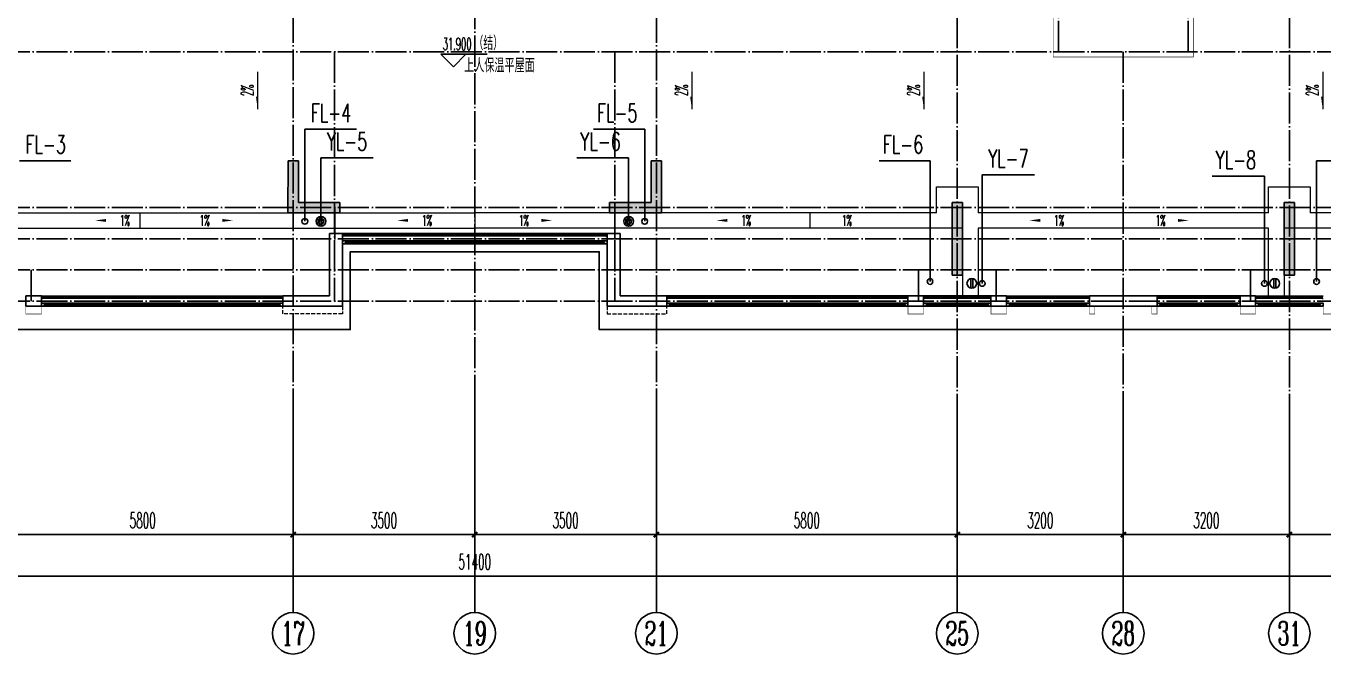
# Model space of a CAD drawing. Extents: x 27938 to 1507990, y 110129 to 923079.
# Drawn here: x 844267 to 869267, y 279815 to 291913 of the extents above; entities that cross this region are included whole.
import ezdxf
from ezdxf.enums import TextEntityAlignment as Align

# ---------------------------------------------------------------- set-up
doc = ezdxf.new("R2010")
doc.units = 0
doc.header["$LTSCALE"] = 1000
doc.header["$MEASUREMENT"] = 0
doc.linetypes.add('DASH', pattern=[0.35, 0.25, -0.1])
doc.linetypes.add('DOTE', pattern=[2.42, 2, -0.2, 0.02, -0.2])
for name, color, linetype in [('$RECOVER_210609100354-0', 7, 'Continuous'), ('3-栏杆1', 135, 'Continuous'), ('AXIS', 3, 'Continuous'), ('AXIS_TEXT', 7, 'Continuous'), ('COLUMN', 9, 'Continuous'), ('DIM_ELEV', 3, 'Continuous'), ('DIM_废水', 31, 'Continuous'), ('DIM_雨水', 4, 'Continuous'), ('DOTE', 1, 'Continuous'), ('EQUIP_雨水斗', 7, 'Continuous'), ('PIPE-雨水', 4, 'TG_Y'), ('PUB_HATCH', 8, 'Continuous'), ('PUB_TEXT', 4, 'Continuous'), ('S-COLU-LINE1', 6, 'Continuous'), ('VPIPE-废水', 31, 'Continuous'), ('VPIPE-雨水', 4, 'Y'), ('WALL', 9, 'Continuous'), ('看线', 251, 'Continuous'), ('铝合金', 144, 'Continuous')]:
    doc.layers.add(name, color=color, linetype=linetype)
doc.layers.add('平面-排水沟', color=86, linetype='Continuous', lineweight=15)
doc.layers.add('平面-看线', color=45, linetype='Continuous', lineweight=15)
doc.styles.add('_TCH_AXIS', font='COMPLEX', dxfattribs={"bigfont": 'GBCBIG'})
doc.styles.add('_TCH_DIM', font='SIMPLEX.shx', dxfattribs={"width": 0.7, "bigfont": 'GBCBIG.shx'})
doc.styles.add('_TCH_DIM_T3', font='SIMPLEX.shx', dxfattribs={"width": 0.494118, "bigfont": 'GBCBIG.shx'})
doc.styles.add('_TWT_SERIAL', font='SIMPLEX', dxfattribs={"width": 0.8, "height": 3.5, "bigfont": 'HZTXT'})
doc.styles.add('COMPLEX', font='COMPLEX')
doc.styles.get("Standard").update_dxf_attribs({"font": 'gbenor.shx', "bigfont": 'gbcbig.shx'})
doc.styles.add('TG_LINETYPE', font='SIMPLEX', dxfattribs={"width": 0.8, "height": 3, "bigfont": 'HZTXT'})
doc.linetypes.add('TG_Y', pattern='A,2,-0.229,["Y",TG_LINETYPE,S=0.1,R=0,X=-0.229,Y=-0.15],0', length=2.229)
doc.linetypes.add('Y', pattern='A,3,-0.2,["Y",Standard,S=0.25,R=0,X=-0.1,Y=-0.115],-0.2', length=3.4)
doc.dimstyles.new('_TCH_ARCH&&100', dxfattribs={"dimtxt": 297.5, "dimasz": 100, "dimexe": 250, "dimexo": 300, "dimgap": 126.25, "dimtad": 1, "dimdec": 0, "dimzin": 0, "dimdsep": 46, "dimtxsty": '_TCH_DIM_T3', "dimblk": 'ARCHTICK', "dimcen": 0.09, "dimclrt": 4, "dimazin": 2, "dimtfac": 1, "dimtdec": 0, "dimtix": 1, "dimtmove": 2, "dimatfit": 3, "dimfxl": 100, "dimtolj": 1, "dimtzin": 0, "dimarcsym": 0})

# ---------------------------------------------------------------- blocks, each defined once
blk = doc.blocks.new('GDGDGDSDA')
at = {"layer": 'DOTE', "color": 0, "linetype": 'DOTE', "ltscale": 0.3}
for p, q in [((444335, 376108), (444335, 359558)), ((453635, 370658), (453635, 359558)), ((460035, 370658), (460035, 359558)), ((455585, 366358), (455585, 368458)), ((458085, 366358), (458085, 368458)), ((440835, 367858), (440835, 359558)), ((447835, 367858), (447835, 359558)), ((471335, 366358), (417335, 366358)), ((456835, 366358), (456835, 359558)), ((471335, 363358), (417335, 363358)), ((441635, 363358), (441635, 362758)), ((447035, 363358), (447035, 362758)), ((471335, 362758), (417335, 362758)), ((471335, 362158), (417335, 362158)), ((435785, 362158), (435785, 361558)), ((452885, 362158), (452885, 361558)), ((454385, 362158), (454385, 361558)), ((459285, 362158), (459285, 361558)), ((471335, 361558), (417335, 361558))]:
    blk.add_line(p, q, dxfattribs=at)
blk = doc.blocks.new('FGSDFHGFDADW')
at = {"layer": 'PUB_HATCH'}
for points in [[(557117, 288316), (558116, 288315), (558117, 288515), (557317, 288515), (557318, 289315), (557118, 289315)], [(564317, 288316), (564316, 289315), (564116, 289315), (564116, 288515), (563316, 288515), (563317, 288315)], [(570117, 287115), (570117, 288515), (569917, 288515), (569917, 287115)], [(576517, 287115), (576517, 288515), (576317, 288515), (576317, 287115)]]:
    blk.add_hatch(color=256, dxfattribs=at).paths.add_polyline_path(points)
at = {"layer": 'COLUMN', "color": 6}
for p, q in [((570117, 288515), (569917, 288515)), ((569917, 288515), (569917, 287115)), ((570117, 287115), (570117, 288515)), ((576517, 288515), (576317, 288515)), ((576317, 288515), (576317, 287115)), ((576517, 287115), (576517, 288515)), ((569917, 287115), (570117, 287115)), ((576317, 287115), (576517, 287115))]:
    blk.add_line(p, q, dxfattribs=at)
at = {"layer": 'S-COLU-LINE1'}
for p, q in [((557118, 289315), (557117, 288316)), ((557318, 289315), (557118, 289315)), ((557317, 288515), (557318, 289315)), ((564316, 289315), (564116, 289315)), ((564116, 289315), (564116, 288515)), ((564317, 288316), (564316, 289315)), ((558117, 288515), (557317, 288515)), ((558116, 288315), (558117, 288515)), ((564116, 288515), (563316, 288515)), ((563316, 288515), (563317, 288315)), ((557117, 288316), (558116, 288315)), ((563317, 288315), (564317, 288316))]:
    blk.add_line(p, q, dxfattribs=at)
blk = doc.blocks.new('_ArchTick')
at = {"color": 0, "linetype": 'ByBlock', "const_width": 0.4}
blk.add_lwpolyline([(-0.5, -0.5), (0.5, 0.5)], dxfattribs=at)
blk = doc.blocks.new('*D916')
at = {"layer": 'AXIS', "color": 0, "lineweight": -2}
for p, q in [((868617, 284315), (868617, 281865)), ((874417, 284315), (874417, 281865)), ((868617, 282115), (874417, 282115))]:
    blk.add_line(p, q, dxfattribs=at)
at = {"layer": 'Defpoints', "color": 0}
for p in [(868617, 284615), (874417, 284615), (874417, 282115)]:
    blk.add_point(p, dxfattribs=at)
at = {"layer": 'AXIS', "color": 0, "lineweight": -2, "xscale": 100, "yscale": 100, "zscale": 100, "rotation": 180}
blk.add_blockref('_ArchTick', (868617, 282115), dxfattribs=at)
at = {"layer": 'AXIS', "color": 0, "lineweight": -2, "xscale": 100, "yscale": 100, "zscale": 100}
blk.add_blockref('_ArchTick', (874417, 282115), dxfattribs=at)
at = {"layer": 'AXIS', "color": 4, "insert": (871517, 282390), "char_height": 297.5, "attachment_point": 5, "style": '_TCH_DIM_T3'}
blk.add_mtext('\\A1;5800', dxfattribs=at)
blk = doc.blocks.new('*D917')
at = {"layer": 'AXIS', "color": 0, "lineweight": -2}
for p, q in [((865417, 284315), (865417, 281865)), ((868617, 284315), (868617, 281865)), ((865417, 282115), (868617, 282115))]:
    blk.add_line(p, q, dxfattribs=at)
at = {"layer": 'Defpoints', "color": 0}
for p in [(865417, 284615), (868617, 284615), (868617, 282115)]:
    blk.add_point(p, dxfattribs=at)
at = {"layer": 'AXIS', "color": 0, "lineweight": -2, "xscale": 100, "yscale": 100, "zscale": 100, "rotation": 180}
blk.add_blockref('_ArchTick', (865417, 282115), dxfattribs=at)
at = {"layer": 'AXIS', "color": 0, "lineweight": -2, "xscale": 100, "yscale": 100, "zscale": 100}
blk.add_blockref('_ArchTick', (868617, 282115), dxfattribs=at)
at = {"layer": 'AXIS', "color": 4, "insert": (867017, 282390), "char_height": 297.5, "attachment_point": 5, "style": '_TCH_DIM_T3'}
blk.add_mtext('\\A1;3200', dxfattribs=at)
blk = doc.blocks.new('*D918')
at = {"layer": 'AXIS', "color": 0, "lineweight": -2}
for p, q in [((862217, 284315), (862217, 281865)), ((865417, 284315), (865417, 281865)), ((862217, 282115), (865417, 282115))]:
    blk.add_line(p, q, dxfattribs=at)
at = {"layer": 'Defpoints', "color": 0}
for p in [(862217, 284615), (865417, 284615), (865417, 282115)]:
    blk.add_point(p, dxfattribs=at)
at = {"layer": 'AXIS', "color": 0, "lineweight": -2, "xscale": 100, "yscale": 100, "zscale": 100, "rotation": 180}
blk.add_blockref('_ArchTick', (862217, 282115), dxfattribs=at)
at = {"layer": 'AXIS', "color": 0, "lineweight": -2, "xscale": 100, "yscale": 100, "zscale": 100}
blk.add_blockref('_ArchTick', (865417, 282115), dxfattribs=at)
at = {"layer": 'AXIS', "color": 4, "insert": (863817, 282390), "char_height": 297.5, "attachment_point": 5, "style": '_TCH_DIM_T3'}
blk.add_mtext('\\A1;3200', dxfattribs=at)
blk = doc.blocks.new('*D919')
at = {"layer": 'AXIS', "color": 0, "lineweight": -2}
for p, q in [((856417, 284315), (856417, 281865)), ((862217, 284315), (862217, 281865)), ((856417, 282115), (862217, 282115))]:
    blk.add_line(p, q, dxfattribs=at)
at = {"layer": 'Defpoints', "color": 0}
for p in [(856417, 284615), (862217, 284615), (862217, 282115)]:
    blk.add_point(p, dxfattribs=at)
at = {"layer": 'AXIS', "color": 0, "lineweight": -2, "xscale": 100, "yscale": 100, "zscale": 100, "rotation": 180}
blk.add_blockref('_ArchTick', (856417, 282115), dxfattribs=at)
at = {"layer": 'AXIS', "color": 0, "lineweight": -2, "xscale": 100, "yscale": 100, "zscale": 100}
blk.add_blockref('_ArchTick', (862217, 282115), dxfattribs=at)
at = {"layer": 'AXIS', "color": 4, "insert": (859317, 282390), "char_height": 297.5, "attachment_point": 5, "style": '_TCH_DIM_T3'}
blk.add_mtext('\\A1;5800', dxfattribs=at)
blk = doc.blocks.new('*D920')
at = {"layer": 'AXIS', "color": 0, "lineweight": -2}
for p, q in [((852917, 284315), (852917, 281865)), ((856417, 284315), (856417, 281865)), ((852917, 282115), (856417, 282115))]:
    blk.add_line(p, q, dxfattribs=at)
at = {"layer": 'Defpoints', "color": 0}
for p in [(852917, 284615), (856417, 284615), (856417, 282115)]:
    blk.add_point(p, dxfattribs=at)
at = {"layer": 'AXIS', "color": 0, "lineweight": -2, "xscale": 100, "yscale": 100, "zscale": 100, "rotation": 180}
blk.add_blockref('_ArchTick', (852917, 282115), dxfattribs=at)
at = {"layer": 'AXIS', "color": 0, "lineweight": -2, "xscale": 100, "yscale": 100, "zscale": 100}
blk.add_blockref('_ArchTick', (856417, 282115), dxfattribs=at)
at = {"layer": 'AXIS', "color": 4, "insert": (854667, 282390), "char_height": 297.5, "attachment_point": 5, "style": '_TCH_DIM_T3'}
blk.add_mtext('\\A1;3500', dxfattribs=at)
blk = doc.blocks.new('*D982')
at = {"layer": 'AXIS', "color": 0, "lineweight": -2}
for p, q in [((843617, 284315), (843617, 281865)), ((849417, 284315), (849417, 281865)), ((843617, 282115), (849417, 282115))]:
    blk.add_line(p, q, dxfattribs=at)
at = {"layer": 'Defpoints', "color": 0}
for p in [(843617, 284615), (849417, 284615), (849417, 282115)]:
    blk.add_point(p, dxfattribs=at)
at = {"layer": 'AXIS', "color": 0, "lineweight": -2, "xscale": 100, "yscale": 100, "zscale": 100, "rotation": 180}
blk.add_blockref('_ArchTick', (843617, 282115), dxfattribs=at)
at = {"layer": 'AXIS', "color": 0, "lineweight": -2, "xscale": 100, "yscale": 100, "zscale": 100}
blk.add_blockref('_ArchTick', (849417, 282115), dxfattribs=at)
at = {"layer": 'AXIS', "color": 4, "insert": (846517, 282390), "char_height": 297.5, "attachment_point": 5, "style": '_TCH_DIM_T3'}
blk.add_mtext('\\A1;5800', dxfattribs=at)
blk = doc.blocks.new('*D983')
at = {"layer": 'AXIS', "color": 0, "lineweight": -2}
for p, q in [((849417, 284315), (849417, 281865)), ((852917, 284315), (852917, 281865)), ((849417, 282115), (852917, 282115))]:
    blk.add_line(p, q, dxfattribs=at)
at = {"layer": 'Defpoints', "color": 0}
for p in [(849417, 284615), (852917, 284615), (852917, 282115)]:
    blk.add_point(p, dxfattribs=at)
at = {"layer": 'AXIS', "color": 0, "lineweight": -2, "xscale": 100, "yscale": 100, "zscale": 100, "rotation": 180}
blk.add_blockref('_ArchTick', (849417, 282115), dxfattribs=at)
at = {"layer": 'AXIS', "color": 0, "lineweight": -2, "xscale": 100, "yscale": 100, "zscale": 100}
blk.add_blockref('_ArchTick', (852917, 282115), dxfattribs=at)
at = {"layer": 'AXIS', "color": 4, "insert": (851167, 282390), "char_height": 297.5, "attachment_point": 5, "style": '_TCH_DIM_T3'}
blk.add_mtext('\\A1;3500', dxfattribs=at)
blk = doc.blocks.new('*D984')
at = {"layer": 'AXIS', "color": 0, "lineweight": -2}
for p, q in [((827217, 284315), (827217, 281065)), ((878617, 284315), (878617, 281065)), ((827217, 281315), (878617, 281315))]:
    blk.add_line(p, q, dxfattribs=at)
at = {"layer": 'Defpoints', "color": 0}
for p in [(827217, 284615), (878617, 284615), (878617, 281315)]:
    blk.add_point(p, dxfattribs=at)
at = {"layer": 'AXIS', "color": 0, "lineweight": -2, "xscale": 100, "yscale": 100, "zscale": 100, "rotation": 180}
blk.add_blockref('_ArchTick', (827217, 281315), dxfattribs=at)
at = {"layer": 'AXIS', "color": 0, "lineweight": -2, "xscale": 100, "yscale": 100, "zscale": 100}
blk.add_blockref('_ArchTick', (878617, 281315), dxfattribs=at)
at = {"layer": 'AXIS', "color": 4, "insert": (852917, 281590), "char_height": 297.5, "attachment_point": 5, "style": '_TCH_DIM_T3'}
blk.add_mtext('\\A1;51400', dxfattribs=at)
blk = doc.blocks.new('_AXISO')
blk.add_circle((0, 0), 0.5)
at = {"layer": 'AXIS_TEXT', "style": 'COMPLEX', "width": 1.041667}
blk.add_attdef('A', text='', height=0.56, dxfattribs=at).set_placement((-0.25, -0.28), (0.25, -0.28), align=Align.FIT)
blk = doc.blocks.new('$TwtSys$00000139')
at = {"color": 7}
for p, q in [((-19, 92, 0), (-19, -92, 0)), ((19, 92, 0), (19, -92, 0))]:
    blk.add_line(p, q, dxfattribs=at)
blk.add_circle((0, 0, 0), 93.8)

msp = doc.modelspace()

# ---------------------------------------------------------------- hatches: boundary and pattern name
at = {"layer": '平面-排水沟'}
for points in [[(848732.7, 290308.6), (848732.7, 290548.6), (848700.7, 290548.6)], [(857100.5, 290308.6), (857100.5, 290548.6), (857068.5, 290548.6)], [(861573, 290308.6), (861573, 290548.6), (861541, 290548.6)], [(869260.2, 290308.6), (869260.2, 290548.6), (869228.2, 290548.6)]]:
    msp.add_hatch(color=8, dxfattribs=at).paths.add_polyline_path(points)

# ---------------------------------------------------------------- linework, layer by layer
at = {"layer": '$RECOVER_210609100354-0', "color": 8, "const_width": 8}
msp.add_lwpolyline([(866766.6, 293415.3), (866766.6, 291315.3), (864066.6, 291315.3), (864066.6, 293415.3)], dxfattribs=at)
at = {"color": 8, "const_width": 8}
for points in [[(844566.6, 286515.4), (844566.6, 286365.4), (844266.6, 286365.4), (844266.6, 286515.4)], [(861266.6, 286515.4), (861266.6, 286365.4), (861566.6, 286365.4), (861566.6, 286515.4)], [(862866.6, 286515.4), (862866.6, 286365.4), (863166.6, 286365.4), (863166.6, 286515.4)], [(864766.6, 286515.4), (864766.6, 286365.4), (864866.6, 286365.4), (864866.6, 286515.4)], [(866066.6, 286515.4), (866066.6, 286365.4), (865966.6, 286365.4), (865966.6, 286515.4)], [(867966.6, 286515.4), (867966.6, 286365.4), (867666.6, 286365.4), (867666.6, 286515.4)], [(869566.6, 286515.4), (869566.6, 286365.4), (869266.6, 286365.4), (869266.6, 286515.4)]]:
    msp.add_lwpolyline(points, dxfattribs=at)
at = {"layer": '3-栏杆1', "color": 8}
for p, q in [((850386.8, 287897.6), (850366.6, 287915.4)), ((850366.6, 287915.4), (850386.8, 287897.6)), ((850386.8, 287868.3), (850366.6, 287848.4)), ((850366.6, 287848.4), (850386.8, 287868.3)), ((850386.8, 287897.5), (855446.3, 287897.6)), ((850386.8, 287897.6), (850386.8, 287868.3)), ((855446.3, 287868.3), (850386.8, 287868.2)), ((855446.3, 287897.6), (855466.6, 287915.4)), ((855466.6, 287915.4), (855446.3, 287897.6)), ((855446.3, 287897.6), (855446.3, 287868.3)), ((855466.6, 287848.4), (855446.3, 287868.3)), ((844586.8, 286697.6), (844566.6, 286715.4)), ((844566.6, 286715.4), (844586.8, 286697.6)), ((844566.6, 286648.4), (844586.8, 286668.3)), ((849196.3, 286697.5), (844586.8, 286697.6)), ((844586.8, 286697.6), (844586.8, 286668.3)), ((844586.8, 286668.3), (849196.3, 286668.2)), ((849196.3, 286697.6), (849216.6, 286715.4)), ((849216.6, 286715.4), (849196.3, 286697.6)), ((849196.3, 286697.6), (849196.3, 286668.3)), ((849196.3, 286668.3), (849216.6, 286648.4)), ((849216.6, 286648.4), (849196.3, 286668.3)), ((856636.8, 286697.6), (856616.6, 286715.4)), ((856616.6, 286715.4), (856636.8, 286697.6)), ((856636.8, 286668.3), (856616.6, 286648.4)), ((856616.6, 286648.4), (856636.8, 286668.3)), ((856636.8, 286697.5), (861246.3, 286697.6)), ((856636.8, 286697.6), (856636.8, 286668.3)), ((861246.3, 286668.3), (856636.8, 286668.2)), ((861246.3, 286697.6), (861266.6, 286715.4)), ((861266.6, 286715.4), (861246.3, 286697.6)), ((861246.3, 286697.6), (861246.3, 286668.3)), ((861266.6, 286648.4), (861246.3, 286668.3)), ((861566.6, 286715.4), (861586.8, 286697.6)), ((861566.6, 286648.4), (861586.8, 286668.3)), ((862846.3, 286697.5), (861586.8, 286697.6)), ((861586.8, 286697.6), (861586.8, 286668.3)), ((861586.8, 286668.3), (862846.3, 286668.2)), ((862846.3, 286697.6), (862866.6, 286715.4)), ((862866.6, 286715.4), (862846.3, 286697.6)), ((862846.3, 286697.6), (862846.3, 286668.3)), ((862846.3, 286668.3), (862866.6, 286648.4)), ((862866.6, 286648.4), (862846.3, 286668.3)), ((863186.8, 286697.6), (863166.6, 286715.4)), ((863166.6, 286715.4), (863186.8, 286697.6)), ((863186.8, 286668.3), (863166.6, 286648.4)), ((863166.6, 286648.4), (863186.8, 286668.3)), ((863186.8, 286697.5), (864746.3, 286697.6)), ((863186.8, 286697.6), (863186.8, 286668.3)), ((864746.3, 286668.3), (863186.8, 286668.2)), ((864746.3, 286697.6), (864766.6, 286715.4)), ((864766.6, 286715.4), (864746.3, 286697.6)), ((864746.3, 286697.6), (864746.3, 286668.3)), ((864766.6, 286648.4), (864746.3, 286668.3)), ((866086.8, 286697.6), (866066.6, 286715.4)), ((866066.6, 286715.4), (866086.8, 286697.6)), ((866066.6, 286648.4), (866086.8, 286668.3)), ((867646.3, 286697.5), (866086.8, 286697.6)), ((866086.8, 286697.6), (866086.8, 286668.3)), ((866086.8, 286668.3), (867646.3, 286668.2)), ((867646.3, 286697.6), (867666.6, 286715.4)), ((867666.6, 286715.4), (867646.3, 286697.6)), ((867646.3, 286697.6), (867646.3, 286668.3)), ((867646.3, 286668.3), (867666.6, 286648.4)), ((867666.6, 286648.4), (867646.3, 286668.3)), ((867986.8, 286697.6), (867966.6, 286715.4)), ((867966.6, 286715.4), (867986.8, 286697.6)), ((867986.8, 286668.3), (867966.6, 286648.4)), ((867966.6, 286648.4), (867986.8, 286668.3)), ((867986.8, 286697.5), (869246.3, 286697.6)), ((867986.8, 286697.6), (867986.8, 286668.3)), ((869246.3, 286668.3), (867986.8, 286668.2)), ((869266.6, 286715.4), (869246.3, 286697.6)), ((869246.3, 286697.6), (869246.3, 286668.3)), ((869266.6, 286648.4), (869246.3, 286668.3))]:
    msp.add_line(p, q, dxfattribs=at)
at = {"layer": 'AXIS', "color": 8}
for p, q in [((849416.6, 284615.3), (849416.6, 280615.3)), ((852916.6, 284615.3), (852916.6, 280615.3)), ((856416.6, 284615.3), (856416.6, 280615.3)), ((862216.6, 284615.4), (862216.6, 280615.4)), ((865416.6, 284615.3), (865416.6, 280615.3)), ((868616.6, 284615.3), (868616.6, 280615.3))]:
    msp.add_line(p, q, dxfattribs=at)
at = {"layer": 'DIM_ELEV', "color": 8}
for p, q in [((852504.3, 291127.3), (852264.3, 291367.3)), ((852264.3, 291367.3), (853156.5, 291367.3)), ((852504.3, 291127.3), (852744.3, 291367.3))]:
    msp.add_line(p, q, dxfattribs=at)
at = {"layer": 'DIM_废水'}
for p, q in [((849641.6, 288150.4), (849641.6, 289922.9)), ((849641.6, 289922.9), (850638.9, 289922.9)), ((856191.6, 289922.9), (855203.8, 289922.9)), ((856191.6, 288150.4), (856191.6, 289922.9)), ((844141.6, 289316.2), (845129.4, 289316.2)), ((861691.6, 289316.2), (860713.3, 289316.2)), ((861691.6, 286990.4), (861691.6, 289316.2)), ((869141.6, 286990.4), (869141.6, 289316.2)), ((869141.6, 289316.2), (870129.4, 289316.2))]:
    msp.add_line(p, q, dxfattribs=at)
at = {"layer": 'DIM_雨水'}
for p, q in [((849951.6, 288150.4), (849951.6, 289372.9)), ((849951.6, 289372.9), (850958.5, 289372.9)), ((855881.6, 289372.9), (854884.3, 289372.9)), ((855881.6, 288150.4), (855881.6, 289372.9)), ((862697.2, 286954.5), (862697.2, 289046.6)), ((862697.2, 289046.6), (863704.1, 289046.6)), ((868136, 289018.9), (867129.1, 289018.9)), ((868136, 286954.5), (868136, 289018.9))]:
    msp.add_line(p, q, dxfattribs=at)
at = {"layer": 'DOTE', "color": 169, "linetype": 'DOTE', "ltscale": 0.3}
for p, q in [((850216.6, 291415.4), (850216.6, 286615.4)), ((855616.6, 291415.4), (855616.6, 286615.4))]:
    msp.add_line(p, q, dxfattribs=at)
at = {"layer": 'PIPE-雨水', "const_width": 55}
for points in [[(862590.9, 286954.5), (862642.2, 286954.5)], [(868242.2, 286954.5), (868191, 286954.5)]]:
    msp.add_lwpolyline(points, dxfattribs=at)
at = {"layer": 'VPIPE-废水'}
for centre in [(849641.6, 288150.4), (856191.6, 288150.4), (861691.6, 286990.4), (869141.6, 286990.4)]:
    msp.add_circle(centre, 55, dxfattribs=at)
at = {"layer": 'VPIPE-雨水'}
for centre in [(849951.6, 288150.4), (855881.6, 288150.4), (862697.2, 286954.5), (868136, 286954.5)]:
    msp.add_circle(centre, 55, dxfattribs=at)
at = {"layer": 'WALL', "color": 8}
for p, q in [((850116.6, 286715.4), (850116.6, 287915.4)), ((850116.6, 287915.4), (850366.6, 287915.4)), ((850366.6, 286715.4), (850366.6, 287915.4)), ((855466.6, 286715.4), (855466.6, 287915.4)), ((855466.6, 287915.4), (855716.6, 287915.4)), ((855716.6, 286715.4), (855716.6, 287915.4)), ((844266.6, 286715.4), (844566.6, 286715.4)), ((844266.6, 286715.4), (844266.6, 286515.4)), ((844266.6, 286515.4), (844566.6, 286515.4)), ((844566.6, 286715.4), (844566.6, 286515.4)), ((849216.6, 286715.4), (850116.6, 286715.4)), ((849216.6, 286715.4), (849216.6, 286515.4)), ((849216.6, 286515.4), (850216.6, 286515.4)), ((850216.6, 286515.4), (850366.6, 286515.4)), ((850366.6, 286715.4), (850366.6, 286715.4)), ((850366.6, 286715.4), (850366.6, 286515.4)), ((855466.6, 286715.4), (855466.6, 286715.4)), ((855466.6, 286515.4), (855466.6, 286715.4)), ((855616.6, 286515.4), (855466.6, 286515.4)), ((856616.6, 286515.4), (855616.6, 286515.4)), ((856616.6, 286715.4), (855716.6, 286715.4)), ((856616.6, 286515.4), (856616.6, 286715.4)), ((861566.6, 286715.4), (861266.6, 286715.4)), ((861266.6, 286515.4), (861266.6, 286715.4)), ((861566.6, 286515.4), (861266.6, 286515.4)), ((861566.6, 286515.4), (861566.6, 286715.4)), ((863166.6, 286715.4), (862866.6, 286715.4)), ((862866.6, 286515.4), (862866.6, 286715.4)), ((863166.6, 286515.4), (862866.6, 286515.4)), ((863166.6, 286515.4), (863166.6, 286715.4)), ((866066.6, 286715.4), (864766.6, 286715.4)), ((864766.6, 286515.4), (864766.6, 286715.4)), ((866066.6, 286515.4), (864766.6, 286515.4)), ((866066.6, 286515.4), (866066.6, 286715.4)), ((867866.6, 286715.4), (867666.6, 286715.4)), ((867666.6, 286515.4), (867666.6, 286715.4)), ((867866.6, 286515.4), (867666.6, 286515.4)), ((867866.6, 286715.4), (867966.6, 286715.4)), ((867866.6, 286515.4), (867966.6, 286515.4)), ((867966.6, 286715.4), (867966.6, 286515.4))]:
    msp.add_line(p, q, dxfattribs=at)
at = {"layer": '平面-排水沟', "color": 8}
for p, q in [((844016.5, 288315.4), (852916.6, 288315.5)), ((846460.7, 288315.5), (846460.7, 288015.5)), ((852916.6, 288315.5), (852916.6, 288015.5)), ((861816.6, 288315.4), (852916.6, 288315.5)), ((859372.4, 288315.5), (859372.4, 288015.5)), ((868216.5, 288315.4), (862616.7, 288315.4)), ((865416.6, 288315.5), (865416.6, 288015.5)), ((875115.9, 288314.7), (869016.5, 288315.4)), ((843516.5, 288015.5), (852916.3, 288015.5)), ((862316.6, 288015.5), (852916.9, 288015.5)), ((868216.5, 288015.4), (862616.7, 288015.5)), ((875116.6, 288014.7), (868516.5, 288015.4)), ((868516.5, 288015.4), (868516.5, 286715.4))]:
    msp.add_line(p, q, dxfattribs=at)
for points in [[(848732.7, 291028.7), (848732.7, 290308.6)], [(857100.5, 291028.7), (857100.5, 290308.6)], [(861573, 291028.7), (861573, 290308.6)], [(869260.2, 291028.7), (869260.2, 290308.6)], [(861816.6, 288315.4), (861816.6, 288815.4), (862616.6, 288815.4), (862616.7, 288315.4)], [(868216.5, 288315.4), (868216.5, 288815.4), (869016.5, 288815.4), (869016.6, 288315.4)], [(862616.7, 288015.5), (862616.7, 286715.4)], [(868216.5, 286715.4), (868216.5, 288015.4)], [(862316.6, 287115.4), (862316.6, 286715.4)]]:
    msp.add_lwpolyline(points, dxfattribs=at)
for points in [[(846007.2, 288167.5, 0, 0, 0), (845599.4, 288167.5, 0, 56, 0), (845809.4, 288167.5, 0, 0, 0)], [(847851.6, 288167.5, 0, 0, 0), (848259.4, 288167.5, 0, 56, 0), (848049.4, 288167.5, 0, 0, 0)], [(851829, 288167.6, 0, 0, 0), (851421.2, 288167.6, 0, 56, 0), (851631.2, 288167.6, 0, 0, 0)], [(854004.1, 288167.6, 0, 0, 0), (854411.9, 288167.6, 0, 56, 0), (854201.9, 288167.6, 0, 0, 0)], [(857981.6, 288167.5, 0, 0, 0), (857573.7, 288167.5, 0, 56, 0), (857783.7, 288167.5, 0, 0, 0)], [(864012.4, 288167.5, 0, 0, 0), (863604.6, 288167.5, 0, 56, 0), (863814.6, 288167.5, 0, 0, 0)], [(866274.1, 288167.5, 0, 0, 0), (866681.9, 288167.5, 0, 56, 0), (866471.9, 288167.5, 0, 0, 0)]]:
    msp.add_lwpolyline(points, format="xyseb", dxfattribs=at)
at = {"layer": '平面-看线', "color": 8}
for p, q in [((855466.6, 287915.4), (850366.6, 287915.4)), ((844566.6, 286715.4), (849216.6, 286715.4)), ((861266.6, 286715.4), (856616.6, 286715.4)), ((862866.6, 286715.4), (861566.6, 286715.4)), ((863166.6, 286715.4), (864766.6, 286715.4)), ((867666.6, 286715.4), (866066.6, 286715.4)), ((867966.6, 286715.4), (869266.6, 286715.4))]:
    msp.add_line(p, q, dxfattribs=at)
at = {"layer": '平面-看线', "color": 8, "linetype": 'DASH', "ltscale": 0.3}
for points in [[(850366.6, 286515.4), (850366.6, 286365.4), (849216.6, 286365.4), (849216.6, 286515.4)], [(855466.6, 286515.4), (855466.6, 286365.4), (856616.6, 286365.4), (856616.6, 286515.4)]]:
    msp.add_lwpolyline(points, dxfattribs=at)
at = {"layer": '看线', "color": 8}
for points in [[(830316.6, 287265.4), (830316.6, 286065.4), (850516.6, 286065.4), (850516.6, 287565.4), (852916.6, 287565.4)], [(875516.6, 287265.4), (875516.6, 286065.4), (855316.6, 286065.4), (855316.6, 287565.4), (852916.6, 287565.4)]]:
    msp.add_lwpolyline(points, dxfattribs=at)
at = {"layer": '铝合金', "color": 8}
for points in [[(850396.6, 287775.4), (850366.6, 287775.4), (850366.6, 287715.4), (850416.6, 287715.4), (850416.6, 287745.4)], [(850396.6, 287775.4), (855436.6, 287775.4)], [(855436.6, 287775.4), (855466.6, 287775.4), (855466.6, 287715.4), (855416.6, 287715.3), (855416.6, 287745.3)], [(850366.6, 287745.4), (850366.6, 287715.4), (850416.6, 287715.4), (850416.6, 287725.4), (850416.6, 287725.4), (850416.6, 287745.4)], [(850416.6, 287745.4), (855416.6, 287745.4)], [(850416.6, 287715.4), (855416.6, 287715.4)], [(855466.6, 287745.4), (855466.6, 287715.4), (855416.6, 287715.3), (855416.6, 287725.3), (855416.6, 287725.3), (855416.6, 287745.4)], [(844596.6, 286575.4), (844566.6, 286575.4), (844566.6, 286515.4), (844616.6, 286515.3), (844616.6, 286545.3)], [(844566.6, 286545.4), (844566.6, 286515.4), (844616.6, 286515.3), (844616.6, 286525.3), (844616.6, 286525.3), (844616.6, 286545.4)], [(849186.6, 286575.4), (844596.6, 286575.4)], [(849166.6, 286545.4), (844616.6, 286545.4)], [(849166.6, 286515.4), (844616.6, 286515.4)], [(849186.6, 286575.4), (849216.6, 286575.4), (849216.6, 286515.4), (849166.6, 286515.4), (849166.6, 286545.4)], [(849216.6, 286545.4), (849216.6, 286515.4), (849166.6, 286515.4), (849166.6, 286525.4), (849166.6, 286525.4), (849166.6, 286545.4)], [(856646.6, 286575.4), (856616.6, 286575.4), (856616.6, 286515.4), (856666.6, 286515.4), (856666.6, 286545.4)], [(856616.6, 286545.4), (856616.6, 286515.4), (856666.6, 286515.4), (856666.6, 286525.4), (856666.6, 286525.4), (856666.6, 286545.4)], [(856646.6, 286575.4), (861236.6, 286575.4)], [(856666.6, 286545.4), (861216.6, 286545.4)], [(856666.6, 286515.4), (861216.6, 286515.4)], [(861236.6, 286575.4), (861266.6, 286575.4), (861266.6, 286515.4), (861216.6, 286515.3), (861216.6, 286545.3)], [(861266.6, 286545.4), (861266.6, 286515.4), (861216.6, 286515.3), (861216.6, 286525.3), (861216.6, 286525.3), (861216.6, 286545.4)], [(861596.6, 286575.4), (861566.6, 286575.4), (861566.6, 286515.4), (861616.6, 286515.3), (861616.6, 286545.3)], [(861566.6, 286545.4), (861566.6, 286515.4), (861616.6, 286515.3), (861616.6, 286525.3), (861616.6, 286525.3), (861616.6, 286545.4)], [(862836.6, 286575.4), (861596.6, 286575.4)], [(862816.6, 286545.4), (861616.6, 286545.4)], [(862816.6, 286515.4), (861616.6, 286515.4)], [(862836.6, 286575.4), (862866.6, 286575.4), (862866.6, 286515.4), (862816.6, 286515.4), (862816.6, 286545.4)], [(862866.6, 286545.4), (862866.6, 286515.4), (862816.6, 286515.4), (862816.6, 286525.4), (862816.6, 286525.4), (862816.6, 286545.4)], [(863196.6, 286575.4), (863166.6, 286575.4), (863166.6, 286515.4), (863216.6, 286515.4), (863216.6, 286545.4)], [(863166.6, 286545.4), (863166.6, 286515.4), (863216.6, 286515.4), (863216.6, 286525.4), (863216.6, 286525.4), (863216.6, 286545.4)], [(863196.6, 286575.4), (864736.6, 286575.4)], [(863216.6, 286545.4), (864716.6, 286545.4)], [(863216.6, 286515.4), (864716.6, 286515.4)], [(864736.6, 286575.4), (864766.6, 286575.4), (864766.6, 286515.4), (864716.6, 286515.3), (864716.6, 286545.3)], [(864766.6, 286545.4), (864766.6, 286515.4), (864716.6, 286515.3), (864716.6, 286525.3), (864716.6, 286525.3), (864716.6, 286545.4)], [(866096.6, 286575.4), (866066.6, 286575.4), (866066.6, 286515.4), (866116.6, 286515.3), (866116.6, 286545.3)], [(866066.6, 286545.4), (866066.6, 286515.4), (866116.6, 286515.3), (866116.6, 286525.3), (866116.6, 286525.3), (866116.6, 286545.4)], [(867636.6, 286575.4), (866096.6, 286575.4)], [(867616.6, 286545.4), (866116.6, 286545.4)], [(867616.6, 286515.4), (866116.6, 286515.4)], [(867636.6, 286575.4), (867666.6, 286575.4), (867666.6, 286515.4), (867616.6, 286515.4), (867616.6, 286545.4)], [(867666.6, 286545.4), (867666.6, 286515.4), (867616.6, 286515.4), (867616.6, 286525.4), (867616.6, 286525.4), (867616.6, 286545.4)], [(867996.6, 286575.4), (867966.6, 286575.4), (867966.6, 286515.4), (868016.6, 286515.4), (868016.6, 286545.4)], [(867966.6, 286545.4), (867966.6, 286515.4), (868016.6, 286515.4), (868016.6, 286525.4), (868016.6, 286525.4), (868016.6, 286545.4)], [(867996.6, 286575.4), (869236.6, 286575.4)], [(868016.6, 286545.4), (869216.6, 286545.4)], [(868016.6, 286515.4), (869216.6, 286515.4)], [(869236.6, 286575.4), (869266.6, 286575.4), (869266.6, 286515.4), (869216.6, 286515.3), (869216.6, 286545.3)], [(869266.6, 286545.4), (869266.6, 286515.4), (869216.6, 286515.3), (869216.6, 286525.3), (869216.6, 286525.3), (869216.6, 286545.4)]]:
    msp.add_lwpolyline(points, dxfattribs=at)

# ---------------------------------------------------------------- block references
at = {"color": 8}
msp.add_blockref('FGSDFHGFDADW', (292200, 0), dxfattribs=at)
at = {"layer": 'AXIS', "color": 8}
ref = msp.add_blockref('_AXISO', (849416.6, 280215.3), dxfattribs=dict(at, xscale=800, yscale=800, zscale=800))
ref.add_attrib('A', '17', dxfattribs={"layer": 'AXIS_TEXT', "color": 8, "ltscale": 0.5, "height": 452.55, "style": '_TCH_AXIS', "width": 0.724138}).set_placement((849190.3, 279989), (849642.8, 279989), align=Align.FIT)
ref = msp.add_blockref('_AXISO', (852916.6, 280215.3), dxfattribs=dict(at, xscale=800, yscale=800, zscale=800))
ref.add_attrib('A', '19', dxfattribs={"layer": 'AXIS_TEXT', "color": 8, "ltscale": 0.5, "height": 452.55, "style": '_TCH_AXIS', "width": 0.724138}).set_placement((852690.3, 279989), (853142.8, 279989), align=Align.FIT)
ref = msp.add_blockref('_AXISO', (856416.6, 280215.3), dxfattribs=dict(at, xscale=800, yscale=800, zscale=800))
ref.add_attrib('A', '21', dxfattribs={"layer": 'AXIS_TEXT', "color": 8, "ltscale": 0.5, "height": 452.55, "style": '_TCH_AXIS', "width": 0.724138}).set_placement((856190.3, 279989), (856642.8, 279989), align=Align.FIT)
ref = msp.add_blockref('_AXISO', (862216.6, 280215.4), dxfattribs=dict(at, xscale=800, yscale=800, zscale=800))
ref.add_attrib('A', '25', dxfattribs={"layer": 'AXIS_TEXT', "color": 8, "ltscale": 0.5, "height": 452.55, "style": '_TCH_AXIS', "width": 0.617647}).set_placement((861990.3, 279989.2), (862442.8, 279989.2), align=Align.FIT)
ref = msp.add_blockref('_AXISO', (865416.6, 280215.3), dxfattribs=dict(at, xscale=800, yscale=800, zscale=800))
ref.add_attrib('A', '28', dxfattribs={"layer": 'AXIS_TEXT', "color": 8, "ltscale": 0.5, "height": 452.55, "style": '_TCH_AXIS', "width": 0.617647}).set_placement((865190.3, 279989), (865642.8, 279989), align=Align.FIT)
ref = msp.add_blockref('_AXISO', (868616.6, 280215.3), dxfattribs=dict(at, xscale=800, yscale=800, zscale=800))
ref.add_attrib('A', '31', dxfattribs={"layer": 'AXIS_TEXT', "color": 8, "ltscale": 0.5, "height": 452.55, "style": '_TCH_AXIS', "width": 0.75}).set_placement((868390.3, 279989), (868842.9, 279989), align=Align.FIT)
at = {"layer": 'DOTE', "color": 169}
msp.add_blockref('GDGDGDSDA', (408581.8, -74943), dxfattribs=at)
at = {"layer": 'EQUIP_雨水斗'}
msp.add_blockref('$TwtSys$00000139', (849951.6, 288150.4), dxfattribs=at)
at = {"layer": 'EQUIP_雨水斗', "yscale": -1, "rotation": 180.0000000000329}
for p in [(855881.6, 288150.4), (868336, 286954.5)]:
    msp.add_blockref('$TwtSys$00000139', p, dxfattribs=at)
at = {"layer": 'EQUIP_雨水斗', "rotation": 6.151302049176496e-11}
msp.add_blockref('$TwtSys$00000139', (862497.2, 286954.5), dxfattribs=at)

# ---------------------------------------------------------------- texts
at = {"layer": 'DIM_ELEV', "color": 8, "style": '_TCH_DIM'}
for s, height, width, p in [('（结）', 270.07, 0.7, (852893.9, 291447.4)), ('31.900', 238, 0.494118, (852300.3, 291447.4))]:
    msp.add_text(s, height=height, dxfattribs=dict(at, width=width)).set_placement(p)
at = {"layer": 'DIM_废水', "color": 7, "style": '_TWT_SERIAL', "width": 0.64}
for s, p in [('FL-4', (849758.2, 290062.9)), ('FL-5', (855273.8, 290062.9)), ('FL-3', (844259.4, 289456.2)), ('FL-6', (860783.3, 289456.2))]:
    msp.add_text(s, height=350, dxfattribs=at).set_placement(p)
at = {"layer": 'DIM_雨水', "color": 7, "style": '_TWT_SERIAL', "width": 0.64}
for s, p in [('YL-5', (850067.1, 289512.9)), ('YL-6', (854954.3, 289512.9)), ('YL-7', (862812.8, 289186.6)), ('YL-8', (867199.1, 289158.9))]:
    msp.add_text(s, height=350, dxfattribs=at).set_placement(p)
at = {"layer": 'PUB_TEXT', "color": 8}
msp.add_text('上人保温平屋面', height=270.07, dxfattribs=at).set_placement((852712.2, 291018))
at = {"layer": '平面-排水沟', "color": 7, "style": '_TCH_DIM', "width": 0.494118}
for s, height, rotation, p in [('2%', 238, 89.99939, (848652.6, 290562.3)), ('2%', 238, 90.00061, (857020.4, 290562.3)), ('2%', 238, 90.00061, (861492.9, 290562.3)), ('2%', 238, 89.99939, (869180.1, 290562.3)), ('1%', 208.25, 360, (847614.9, 288063.4))]:
    msp.add_text(s, height=height, rotation=rotation, dxfattribs=at).set_placement(p)
for p in [(846077.3, 288063.4), (851899.1, 288063.5), (853767.4, 288063.5), (858051.6, 288063.4), (859993.3, 288063.4), (864082.5, 288063.4), (866037.5, 288063.4)]:
    msp.add_text('1%', height=208.25, dxfattribs=at).set_placement(p)

# ---------------------------------------------------------------- dimensions: what is measured, and where the dimension line sits
at = {"layer": 'AXIS', "color": 8}
for p1, p2, distance, picture, middle in [((827216.6, 284615.4), (878616.6, 284615.4), -3300, '*D984', (852916.6, 281590.4)), ((843616.6, 284615.4), (849416.6, 284615.4), -2500, '*D982', (846516.6, 282390.4)), ((849416.6, 284615.4), (852916.6, 284615.4), -2500, '*D983', (851166.6, 282390.4)), ((852916.6, 284615.4), (856416.6, 284615.4), -2500, '*D920', (854666.6, 282390.4)), ((856416.6, 284615.4), (862216.6, 284615.4), -2500, '*D919', (859316.6, 282390.4)), ((862216.6, 284615.4), (865416.6, 284615.4), -2500, '*D918', (863816.6, 282390.4)), ((865416.6, 284615.4), (868616.6, 284615.4), -2500, '*D917', (867016.6, 282390.4)), ((868616.6, 284615.4), (874416.6, 284615.4), -2500, '*D916', (871516.6, 282390.4))]:
    dim = msp.add_aligned_dim(p1=p1, p2=p2, distance=distance, dimstyle='_TCH_ARCH&&100', dxfattribs=at)
    dim.commit()
    dim.dimension.update_dxf_attribs({"geometry": picture, "text_midpoint": middle})

doc.saveas('drawing.dxf')
